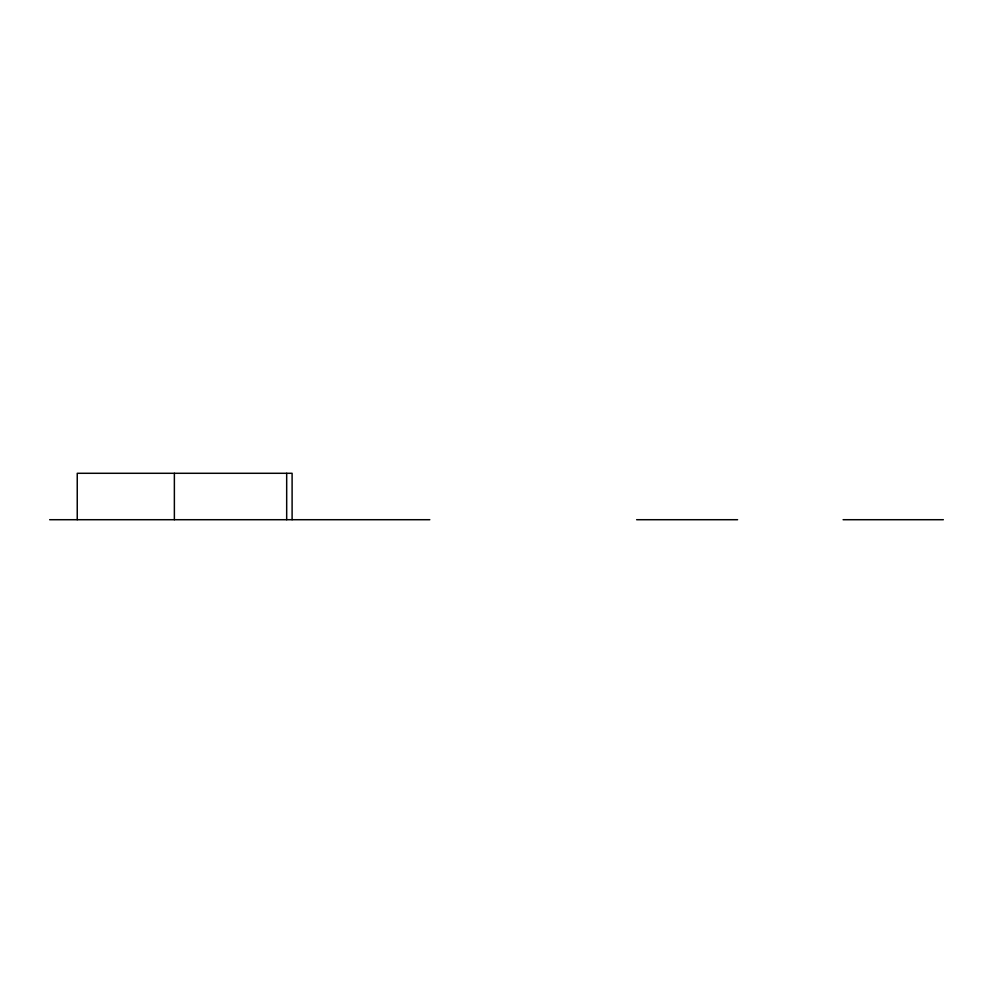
<?xml version="1.0" encoding="UTF-8"?>
<svg xmlns="http://www.w3.org/2000/svg" width="993" height="993" viewBox="0 0 993 993"><rect width="100%" height="100%" fill="white"/><g stroke="black" fill="none" stroke-linecap="round" stroke-linejoin="round"><path stroke-width="1.49" d="M49.65 519.711L429.82 519.711M636.625 519.711L737.588 519.711M843.094 519.711L943.35 519.711M292.103 519.711L292.103 473.289L77.243 473.289L77.243 519.711M286.679 473.289L286.679 519.711M174.371 473.289L174.371 519.711"/></g></svg>
